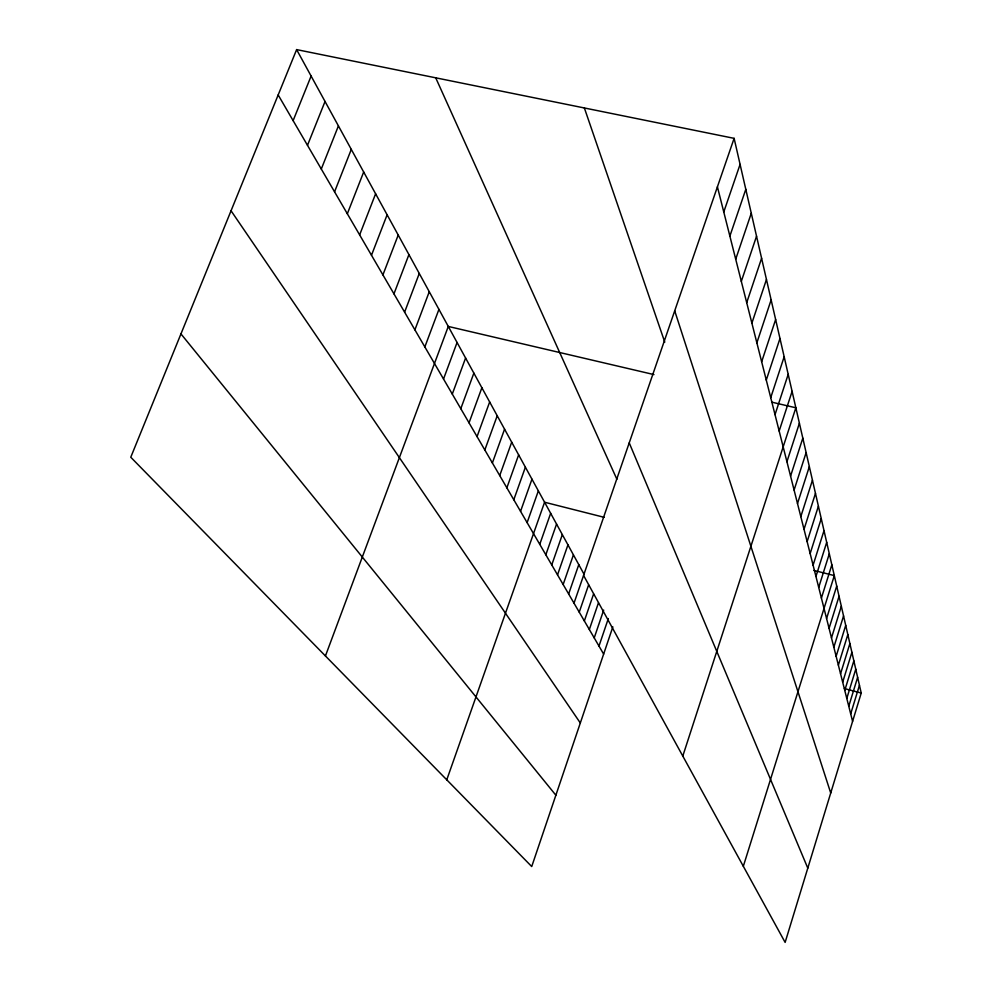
<?xml version="1.0" encoding="UTF-8"?>
<svg xmlns="http://www.w3.org/2000/svg" width="992" height="992" viewBox="0 0 992 992"><rect width="100%" height="100%" fill="white"/><g stroke="black" fill="none" stroke-linecap="round" stroke-linejoin="round"><path stroke-width="1.49" d="M612.858 626.857L531.724 866.549L130.77 457.238L296.62 49.6L734.117 138.347L861.23 693.061L785.131 942.4L583.606 575.484M846.796 698.43L855.761 669.191M848.768 706.254L857.621 677.338M850.702 713.893L859.444 685.286M840.559 673.779L849.884 643.548M842.692 682.198L851.892 652.302M844.762 690.407L853.852 660.846M833.85 647.218L843.56 615.92M836.144 656.295L845.717 625.369M838.376 665.148L847.825 634.57M826.584 618.524L836.715 586.086M829.064 628.345L839.058 596.291M831.494 637.906L841.34 606.236M818.722 587.413L829.3 553.747M821.413 598.064L831.842 564.82M743.33 866.276L834.309 575.596L813.973 570.45M813.093 565.167L824.005 530.633M815.945 576.451L826.696 542.351M807.141 541.607L818.4 506.156M810.154 553.561L821.252 518.58M800.817 516.609L812.448 480.19M804.028 529.294L815.474 493.371M794.096 490.036L806.124 452.6M797.506 503.527L809.336 466.612M786.929 461.714L799.391 423.212M790.574 476.098L802.813 438.142M682.794 756.078L795.857 407.786L771.999 402.206M775.025 414.631L788.194 374.356M779.166 431.024L792.1 391.356M770.734 397.656L784.164 356.736M761.658 361.782L775.632 319.548M766.283 380.048L779.972 338.483M756.871 342.823L771.131 299.894M751.886 323.132L766.456 279.484M746.716 302.659L761.596 258.28M741.322 281.368L756.536 236.22M594.22 637.893L603.682 610.092M598.982 646.077L608.319 618.574M735.717 259.197L751.279 213.255M589.347 629.523L598.449 602.838M729.876 236.096L745.798 189.323M579.241 612.163L588.603 584.908M723.776 211.99L740.082 164.387M584.35 620.942L593.588 593.972M568.652 593.96L578.782 564.646M574.008 603.173L734.117 138.347M557.529 574.852L567.945 544.868M563.158 584.524L573.426 554.875M551.75 564.944L562.328 534.614M539.76 544.335L550.659 513.31M545.836 554.764L556.562 524.098M446.76 779.824L544.583 502.225L604.153 517.316M520.552 511.339L531.96 479.186M527.124 522.623L538.358 490.866M513.794 499.732L525.388 467.195M506.862 487.816L518.642 454.869M492.379 462.942L504.568 429.176M499.72 475.552L511.698 442.196M484.828 449.971L497.215 415.772M477.053 436.604L489.664 401.971M469.042 422.852L481.876 387.76M460.796 408.679L473.854 373.128M452.29 394.072L465.595 358.038M443.523 379.006L457.076 342.488M325.438 655.96L448.285 326.442L653.939 374.579M424.849 346.927L438.935 309.368M414.904 329.84L429.263 291.735M404.612 312.158L419.269 273.482M393.96 293.855L408.927 254.597M382.924 274.896L398.214 235.054M371.492 255.254L387.116 214.793M359.637 234.893L375.608 193.8M347.336 213.764L363.68 172.013M334.564 191.816L351.292 149.395M321.296 169.024L338.421 125.897M307.495 145.316L325.041 101.469M293.124 120.64L311.116 76.062M844.378 688.56L861.23 693.061M180.953 333.895L555.867 795.212M231.049 210.763L580.32 722.982M278.169 94.947L603.644 654.088M296.62 49.6L584.003 574.17M435.724 77.822L616.888 479.248M629.25 442.928L807.798 868.149M584.375 107.979L664.776 342.153M674.721 310.856L830.726 793.005M717.414 186.843L852.587 721.358"/></g></svg>
